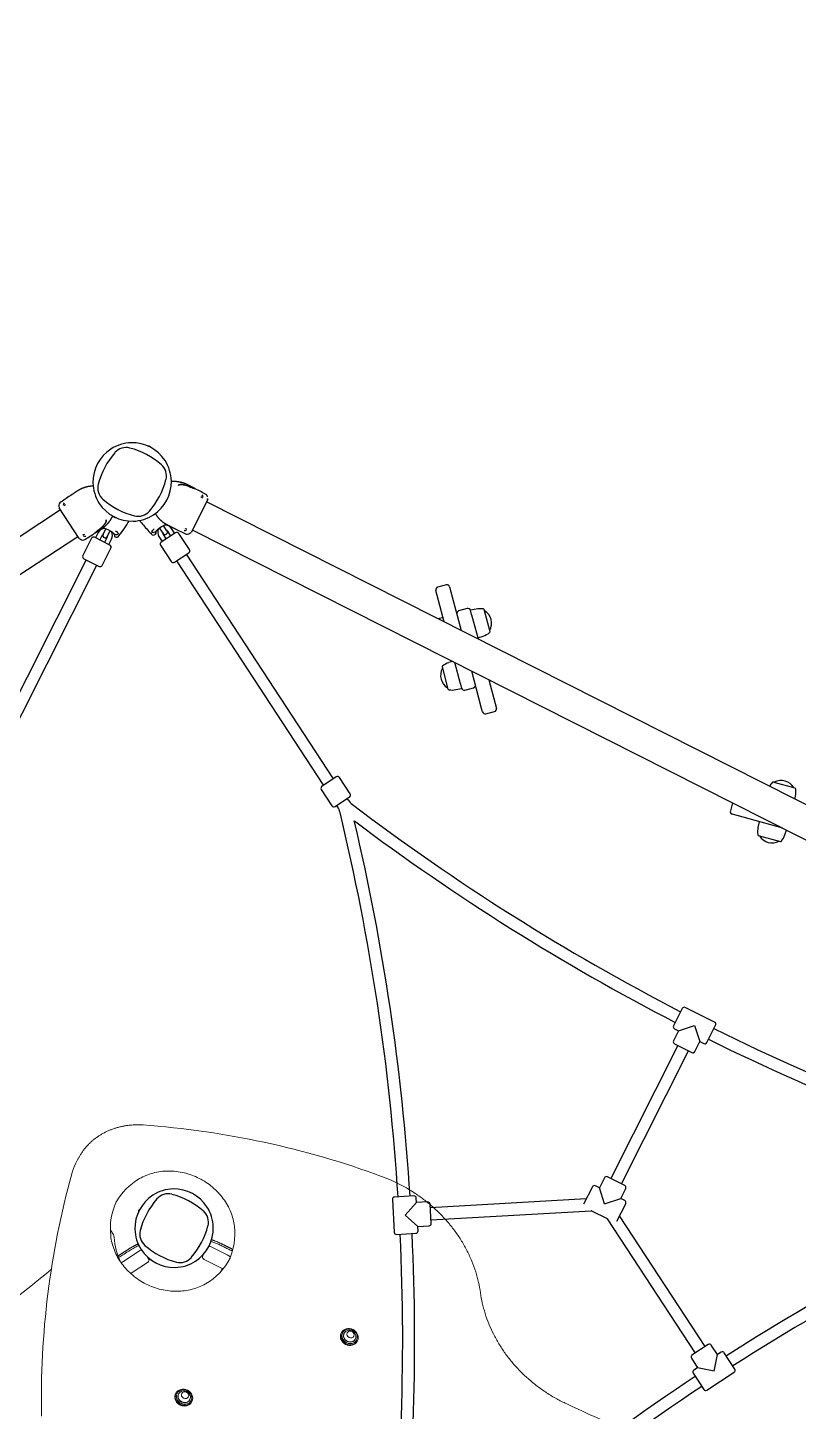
# Model space of a CAD drawing. Header units: millimetres. Extents: x 246416442 to 246896683, y 7418963194 to 7419503218.
# Drawn here: x 246846320 to 246847352, y 7419450444 to 7419452296 of the extents above; entities that cross this region are included whole.
import ezdxf
from ezdxf.lldxf.tags import DXFTag

# ---------------------------------------------------------------- set-up
doc = ezdxf.new("R2010")
doc.units = ezdxf.units.MM
for name, color, linetype in [('L-EDGE-CONCRETE', 1, 'CONCRETE_EDGE_SHORT'), ('L-Hatch Boundary', 1, 'Continuous'), ('L-X-E-PLAY', 9, 'Continuous')]:
    doc.layers.add(name, color=color, linetype=linetype)
doc.layers.add('L-SUB-SOIL DRAINAGE', color=170, linetype='SUBSOIL', lineweight=20)
doc.styles.get("Standard").update_dxf_attribs({"font": 'arial.ttf'})
doc.linetypes.add('CONCRETE_EDGE_SHORT', pattern='A,0.5,-0.2,["CE",Standard,S=0.1,R=0,X=-0.05,Y=-0.05],-0.2', length=0.9)
tags = doc.linetypes.add('SUBSOIL', pattern='A,12.7,-5.08,["SSD",Standard,S=2.54,R=0,X=-2.54,Y=-1.27],-6.35', length=24.13).pattern_tags.tags
tags[6] = DXFTag(74, 10)

# ---------------------------------------------------------------- blocks, each defined once
blk = doc.blocks.new('Artisan - Moduplay')
at = {"layer": 'L-X-E-PLAY', "lineweight": 25}
for p, q in [((-137201.3, -699063.9), (-138758.8, -698164.7)), ((-138779.9, -698201.2), (-137222.4, -699100.4)), ((-137224.2, -699103.6), (-137199.5, -699060.8)), ((-137245.4, -699124.6), (-137604.6, -699124.6)), ((-137245.4, -699121.1), (-137245.4, -699144.1)), ((-137216.4, -699118.1), (-137242.4, -699118.1)), ((-137213.4, -699144.1), (-137213.4, -699121.1)), ((-137205.4, -699122.6), (-137213.4, -699122.6)), ((-137208.4, -699118.7), (-137208.4, -699118.7)), ((-137207.1, -699119.1), (-137207, -699119.1)), ((-137200.1, -699122.3), (-137200.1, -699122.3)), ((-137194.9, -699124.4), (-137194.9, -699124.4)), ((-137185.9, -699124.4), (-137185.8, -699124.3)), ((-137185.8, -699124.3), (-137185.7, -699124.3)), ((-137604.6, -699140.6), (-137245.4, -699140.6)), ((-137242.4, -699147.1), (-137216.4, -699147.1)), ((-137213.4, -699129.1), (-137205.4, -699129.1)), ((-137205.4, -699136.1), (-137213.4, -699136.1)), ((-137213.4, -699142.6), (-137205.4, -699142.6)), ((-137197.3, -699129.4), (-137204.9, -699129.4)), ((-137204.9, -699135.7), (-137197.3, -699135.7)), ((-137200.4, -699144.6), (-137200.4, -699145.4)), ((-137196.5, -699129.4), (-137197.3, -699129.4)), ((-137197.3, -699135.7), (-137196.5, -699135.7)), ((-137173.7, -699197.6), (-137177.7, -699204.5)), ((-137173.6, -699191.8), (-137172.9, -699192.2)), ((-137172, -699207.7), (-137168, -699200.8)), ((-137163.7, -699194), (-137167.5, -699200.6)), ((-137163.3, -699193.3), (-137163.7, -699194)), ((-137162, -699203.7), (-137158.2, -699197.2)), ((-137158.2, -699197.2), (-137157.8, -699196.5)), ((-137101.2, -699189.7), (-137101.2, -699189.6)), ((-137101, -699189.7), (-137101.2, -699189.7)), ((-137096.5, -699197.6), (-137096.5, -699197.6)), ((-137183.1, -699204.8), (-137196.1, -699227.3)), ((-137159, -699215.2), (-137179, -699203.7)), ((-137170.9, -699241.8), (-137157.9, -699219.3)), ((-137162, -699204.3), (-137166, -699211.2)), ((-137160.3, -699214.5), (-137156.3, -699207.6)), ((-137095.7, -699203.1), (-137095.7, -699203.1)), ((-137095, -699210.7), (-137095, -699210.7)), ((-137094.7, -699212.1), (-137094.7, -699212.1)), ((-137191.9, -699233.2), (-137371.5, -699544.3)), ((-137195, -699231.4), (-137175, -699242.9)), ((-137099.9, -699233.4), (-137149.3, -699233.4)), ((-137145.7, -699233.4), (-137145.7, -701031.8)), ((-137103.5, -701031.8), (-137103.5, -699233.4)), ((-137357.7, -699552.3), (-137178.1, -699241.2)), ((-137377.8, -699544.1), (-137390.8, -699566.6)), ((-137353.8, -699554.5), (-137373.7, -699543)), ((-137389.7, -699570.7), (-137369.8, -699582.2)), ((-137387.5, -699572), (-137388.8, -699574.1)), ((-137365.7, -699581.1), (-137352.7, -699558.6)), ((-137103.5, -699589.8), (-137076.1, -699565.5)), ((-137076.1, -699565.5), (-137070.9, -699560.9)), ((-137058, -699570.2), (-137066, -699561.2)), ((-137374, -699582.6), (-137372.8, -699580.5)), ((-137063.5, -699579.7), (-137103.5, -699615.3)), ((-137099.1, -699585.9), (-137103.5, -699581.3)), ((-137058.3, -699575.1), (-137063.5, -699579.7)), ((-137073.7, -699609.6), (-137081.7, -699600.6)), ((-137158.6, -699614.6), (-137181.7, -699635.1)), ((-137167.7, -699646.8), (-137145.7, -699627.2)), ((-137145.7, -699624), (-137149.4, -699620.1)), ((-137078.5, -699618.5), (-137103.5, -699640.7)), ((-137078.5, -699618.5), (-137078.3, -699618.4)), ((-137078.3, -699618.4), (-137073.8, -699614.4)), ((-137068.9, -699620.4), (-137073.8, -699614.4)), ((-137177.3, -699644.9), (-137172.4, -699650.9)), ((-137167.9, -699647), (-137172.4, -699650.9)), ((-137167.7, -699646.8), (-137167.9, -699647)), ((-137102.2, -699639.6), (-137096.8, -699645.2)), ((-137087.7, -699650.7), (-137064.5, -699630.2)), ((-137182.8, -699685.6), (-137145.7, -699652.7)), ((-137172.5, -699655.7), (-137164.5, -699664.7)), ((-137145.7, -699678.2), (-137170.1, -699699.9)), ((-137147.1, -699679.4), (-137145.7, -699680.9)), ((-137188.2, -699695.2), (-137180.2, -699704.2)), ((-137187.9, -699690.2), (-137182.8, -699685.6)), ((-137170.1, -699699.9), (-137175.3, -699704.5)), ((-137824.6, -699876.2), (-137862.7, -699898.2)), ((-137807.5, -699899.8), (-137820.5, -699877.3)), ((-137863.8, -699902.3), (-137850.8, -699924.8)), ((-137835.6, -699901), (-137841.5, -699922.9)), ((-137835.6, -699901), (-137813.8, -699906.9)), ((-137813.8, -699906.9), (-137808.6, -699903.9)), ((-137846.7, -699925.9), (-137841.5, -699922.9)), ((-137841.5, -699922.9), (-137834, -699935.9)), ((-137829.9, -699937), (-137807.4, -699924)), ((-137806.3, -699919.9), (-137813.8, -699906.9)), ((-137825.5, -699934.5), (-137718.1, -700120.6)), ((-137707.1, -700107.6), (-137811.7, -699926.5)), ((-137158.1, -700056.9), (-137159.5, -700050.1)), ((-137145.7, -700043.8), (-137156.7, -700046)), ((-137145.7, -700119), (-137158.1, -700056.9)), ((-137152.1, -700087), (-137159.6, -700088.9)), ((-137090.3, -700109.8), (-137096.4, -700079.5)), ((-137688.9, -700107.6), (-137714.9, -700107.6)), ((-137421.6, -700107.6), (-137447.6, -700107.6)), ((-137169, -700094), (-137163, -700124.4)), ((-137717.9, -700120.9), (-137717.9, -700144.3)), ((-137701.9, -700132.6), (-137685.9, -700116.6)), ((-137685.9, -700116.6), (-137685.9, -700110.6)), ((-137670.9, -700116.6), (-137685.9, -700116.6)), ((-137667.9, -700145.6), (-137667.9, -700119.6)), ((-137468.6, -700124.6), (-137667.9, -700124.6)), ((-137468.6, -700119.6), (-137468.6, -700145.6)), ((-137450.6, -700116.6), (-137465.6, -700116.6)), ((-137450.6, -700110.6), (-137450.6, -700116.6)), ((-137450.6, -700116.6), (-137434.6, -700132.6)), ((-137418.6, -700154.6), (-137418.6, -700110.6)), ((-137152.3, -700125.5), (-137145.7, -700124.5)), ((-137103.5, -700115.9), (-137099.7, -700115)), ((-137718.1, -700144.6), (-137825.5, -700330.7)), ((-137701.9, -700132.6), (-137685.9, -700148.6)), ((-137667.9, -700140.6), (-137468.6, -700140.6)), ((-137434.6, -700132.6), (-137450.6, -700148.6)), ((-137811.7, -700338.7), (-137707.1, -700157.6)), ((-137714.9, -700157.6), (-137688.9, -700157.6)), ((-137685.9, -700154.6), (-137685.9, -700148.6)), ((-137685.9, -700148.6), (-137670.9, -700148.6)), ((-137465.6, -700148.6), (-137450.6, -700148.6)), ((-137450.6, -700148.6), (-137450.6, -700154.6)), ((-137447.6, -700157.6), (-137421.6, -700157.6)), ((-137834, -700329.3), (-137841.5, -700342.3)), ((-137807.4, -700341.2), (-137829.9, -700328.2)), ((-137850.8, -700340.4), (-137863.8, -700362.9)), ((-137841.5, -700342.3), (-137846.7, -700339.3)), ((-137835.6, -700364.1), (-137841.5, -700342.3)), ((-137813.8, -700358.3), (-137806.3, -700345.3)), ((-137862.7, -700367), (-137824.6, -700389)), ((-137835.6, -700364.1), (-137813.8, -700358.3)), ((-137820.5, -700387.9), (-137807.5, -700365.4)), ((-137808.6, -700361.3), (-137813.8, -700358.3))]:
    blk.add_line(p, q, dxfattribs=at)
at = {"layer": 'L-X-E-PLAY', "lineweight": 13}
for p, q in [((-137966.3, -699476), (-137972, -699476)), ((-138034.4, -699563.1), (-138031.6, -699558.2)), ((-138063.9, -699590.3), (-138059.4, -699592.9)), ((-138068.9, -699609.4), (-138070.9, -699608.2)), ((-138047.7, -699621.6), (-138068.9, -699609.4)), ((-138059.4, -699592.9), (-138038.1, -699605.1)), ((-138038.1, -699605.1), (-138037.7, -699605.4)), ((-138047.3, -699621.9), (-138047.7, -699621.6)), ((-138041.1, -699618.3), (-138042.5, -699620.6)), ((-138006.2, -699683.5), (-138003.5, -699683.5)), ((-138009.7, -699687.4), (-138009.7, -699687)), ((-138009.7, -699712.1), (-138009.7, -699687.4)), ((-137990.6, -699687), (-137990.6, -699687.4)), ((-137990.6, -699687.4), (-137990.6, -699712.1)), ((-138009.7, -699714.4), (-138014.1, -699714.6)), ((-138009.7, -699715.7), (-138009.7, -699712.1)), ((-137990.6, -699712.1), (-137990.6, -699717.2)), ((-138186.7, -699734.3), (-138187.6, -699734.3)), ((-138186.2, -699735.8), (-138186.7, -699735.8)), ((-138185.8, -699737.8), (-138186.2, -699737.8)), ((-138186.7, -699756.8), (-138186.2, -699756.8)), ((-138186.2, -699754.8), (-138185.8, -699754.8)), ((-138187.6, -699758.3), (-138186.7, -699758.3)), ((-138014.4, -699895.6), (-138015.3, -699895.6)), ((-138013.9, -699897.1), (-138014.4, -699897.1)), ((-138013.5, -699899.1), (-138013.9, -699899.1)), ((-138015.3, -699919.6), (-138014.4, -699919.6)), ((-138014.4, -699918.1), (-138013.9, -699918.1)), ((-138013.9, -699916.1), (-138013.5, -699916.1))]:
    blk.add_line(p, q, dxfattribs=at)
at = {"layer": 'L-X-E-PLAY', "lineweight": 25}
for centre, radius, start, end in [((-137168.3, -699107.3), 56.1, 120.316, 123.887), ((-137194.8, -699062), 3.58, 61.7317, 120.3269), ((-137195.3, -699072.7), 7.19, 58.901, 82.5919), ((-137191.5, -699068), 4.43, 77.1971, 122.4463), ((-137634.6, -699880.2), 932.5, 60.7183, 61.7365), ((-137124.6, -699132.6), 52.5, 118.1256, 149.8263), ((-137124.6, -699132.6), 52.5, 59.8263, 118.1256), ((-137125.7, -699194.2), 103.1, 75.5952, 102.3568), ((-137124.6, -699132.6), 52.5, 28.1256, 59.8263), ((-137168.3, -699107.3), 56.1, 176.1129, 179.684), ((-137220.8, -699107.1), 3.58, 179.673, 238.2683), ((-136732.4, -698317.4), 932.1, 238.2635, 239.2821), ((-137214, -699106.9), 4.42, 177.5189, 222.8554), ((-137211.8, -699101.3), 7.2, 217.4328, 241.1044), ((-137124.6, -699132.6), 52.5, 149.8263, 208.1256), ((-137063, -699133.7), 103.1, 165.5951, 192.3568), ((-137143.5, -699113), 20, 102.3568, 165.5951), ((-137105, -699113.7), 20, 12.3568, 75.5952), ((-137186.2, -699131.5), 103.1, 345.5951, 12.3568), ((-137124.6, -699132.6), 52.5, 329.8263, 28.1256), ((-137242.4, -699121.1), 3, 90, 180), ((-137216.4, -699121.1), 3, 0, 90), ((-137218.8, -699155.9), 38.6, 72.4475, 74.5347), ((-137218.9, -699156.5), 39.2, 72.5408, 74.4383), ((-137230.9, -699180.3), 65.6, 62.0858, 68.8071), ((-137230.9, -699180.6), 65.9, 62.127, 68.758), ((-137205.4, -699132.6), 10, 28.8543, 90), ((-137179.7, -699078.7), 48.1, 244.8847, 251.563), ((-137179.7, -699078.8), 48.1, 244.8598, 251.5379), ((-137261.7, -699132.6), 65.3, 353.6798, 6.2643), ((-137242.4, -699144.1), 3, 180, 270), ((-137216.4, -699144.1), 3, 270, 0), ((-137204.9, -699132.6), 3.15, 90, 270), ((-137205.4, -699132.6), 3.5, 64.158, 90), ((-137205.4, -699132.6), 3.5, 270, 295.842), ((-137205.4, -699132.6), 10, 270, 331.1866), ((-137196.4, -699145.4), 3.95, 180, 258.4571), ((-137203.1, -699137.4), 7.33, 309.1963, 313.933), ((-137261.7, -699132.6), 65.3, 353.6802, 355.2892), ((-137206.7, -699141.4), 13.6, 334.5279, 357.5374), ((-137174.2, -699132.6), 3.43, 147.6732, 212.2949), ((-137075, -699132.6), 3.43, 327.6732, 32.2949), ((-137162, -698977), 175.8, 258.4554, 266.3683), ((-137124.6, -699132.6), 52.5, 208.1256, 239.8263), ((-137144.2, -699151.5), 20, 192.3568, 255.5952), ((-137105.7, -699152.2), 20, 282.3568, 345.5951), ((-137124.6, -699132.6), 52.5, 298.1256, 329.8263), ((-136010.8, -699650.5), 1253.5, 157.3828, 158.1671), ((-137167.4, -699168.6), 0.5, 155.2883, 157.421), ((-137124.6, -699132.6), 52.5, 239.8263, 298.1256), ((-137123.5, -699070.9), 103.1, 255.5952, 282.3568), ((-137171.6, -699188.4), 3.95, 161.5429, 240), ((-137042.5, -699231.2), 139.9, 160.4214, 161.6304), ((-137173.9, -699184.5), 0.5, 157.5544, 160.3318), ((-137165, -699202.6), 10, 88.865, 150), ((-137173.4, -699199.3), 13.6, 62.4609, 85.4677), ((-137165, -699202.6), 3.5, 124.1581, 150), ((-137164.8, -699202.2), 3.15, 150, 330), ((-137193.2, -699251.3), 65.3, 66.3123, 66.3198), ((-137193.2, -699251.3), 65.3, 53.7353, 66.3203), ((-137165, -699202.6), 10, 330, 31.1867), ((-137193.2, -699251.3), 65.3, 53.7356, 55.2892), ((-137143.7, -699207.2), 48.1, 4.8847, 11.5629), ((-137143.6, -699207.2), 48.1, 4.8597, 11.5379), ((-137180.5, -699206.3), 3, 60, 150), ((-137165, -699202.6), 3.5, 330, 355.842), ((-137160.5, -699217.8), 3, 330, 60), ((-136222.1, -699200.5), 932.5, 180.7183, 181.7365), ((-137029.9, -699200.7), 65.9, 182.127, 188.758), ((-137030.2, -699200.8), 65.6, 182.0858, 188.8071), ((-137057.3, -699202.5), 38.6, 192.4475, 194.5347), ((-138026.7, -699200.5), 932.1, 358.2636, 359.2821), ((-137193.5, -699228.8), 3, 150, 240), ((-137150.6, -699228.6), 3.58, 181.7317, 240.3269), ((-137124.6, -699183), 56.1, 240.316, 243.887), ((-137147.1, -699222.8), 4.43, 197.197, 242.4463), ((-137141.1, -699223.7), 7.19, 178.901, 202.5919), ((-137108.1, -699223.7), 7.2, 337.4328, 1.1044), ((-137102.1, -699222.8), 4.42, 297.5189, 342.8554), ((-137124.6, -699183), 56.1, 296.1129, 299.6841), ((-137098.6, -699228.6), 3.58, 299.6731, 358.2683), ((-137173.5, -699240.3), 3, 240, 330), ((-137375.2, -699545.6), 3, 60, 150), ((-137388.2, -699568.1), 3, 150, 240), ((-137355.3, -699557.1), 3, 330, 60), ((-137068.6, -699563.5), 3.5, 41.5987, 131.5987), ((-137060.6, -699572.5), 3.5, 311.5987, 41.5987), ((-137990.6, -699632.6), 52.5, 118.1256, 149.8263), ((-137990.6, -699632.6), 52.5, 59.8263, 118.1256), ((-137991.7, -699694.2), 103.1, 75.5952, 102.3568), ((-137990.6, -699583), 3.43, 57.6732, 122.2949), ((-137990.6, -699632.6), 52.5, 28.1256, 59.8263), ((-139342.3, -697286.1), 3009.9, 300.4266, 310.3385), ((-134416.7, -700135.2), 3009.9, 169.5707, 179.4748), ((-137409.5, -699562.1), 24, 310.3385, 330), ((-137353.3, -699594.6), 24, 150, 169.5707), ((-137368.3, -699579.6), 3, 240, 330), ((-137990.6, -699632.6), 52.5, 149.8263, 208.1256), ((-137929, -699633.7), 103.1, 165.5951, 192.3568), ((-138009.5, -699613), 20, 102.3568, 165.5951), ((-137971, -699613.7), 20, 12.3568, 75.5952), ((-138052.3, -699631.5), 103.1, 345.5951, 12.3568), ((-137990.6, -699632.6), 52.5, 329.8263, 28.1256), ((-139342.3, -697286.1), 3025.9, 300.4244, 310.0487), ((-134416.7, -700135.2), 3025.9, 169.8609, 179.4776), ((-137084.3, -699602.9), 3.5, 41.5987, 131.5987), ((-137076.3, -699611.9), 3.5, 311.5987, 41.5987), ((-137160.8, -699635.4), 19.6, 87.5691, 175.6283), ((-137158, -699616.6), 2.1, 66.1745, 104.657), ((-137167.2, -699637.4), 24.8, 44.0987, 66.1745), ((-137088.2, -699636.1), 24.8, 17.0229, 39.0987), ((-137179.8, -699635.9), 2.1, 158.5403, 197.0229), ((-137158, -699629.3), 24.8, 197.0229, 219.0987), ((-137079, -699627.9), 24.8, 224.0987, 246.1745), ((-137085.4, -699629.9), 19.6, 267.5691, 355.6283), ((-137066.5, -699629.4), 2.1, 338.5403, 17.0229), ((-137990.6, -699632.6), 52.5, 208.1256, 239.8263), ((-138010.2, -699651.5), 20, 192.3568, 255.5952), ((-137971.7, -699652.2), 20, 282.3568, 345.5951), ((-137990.6, -699632.6), 52.5, 298.1256, 329.8263), ((-137169.9, -699653.4), 3.5, 131.5987, 221.5987), ((-137161.9, -699662.4), 3.5, 221.5987, 311.5987), ((-137088.2, -699648.7), 2.1, 246.1745, 284.657), ((-137990.6, -699632.6), 52.5, 239.8263, 298.1256), ((-137989.5, -699570.9), 103.1, 255.5952, 282.3568), ((-137990.6, -699682.1), 3.43, 237.6732, 302.2949), ((-137185.6, -699692.8), 3.5, 131.5987, 221.5987), ((-137177.6, -699701.8), 3.5, 221.5987, 311.5987), ((-137823.1, -699878.8), 3, 30, 120), ((-137861.2, -699900.8), 3, 120, 210), ((-137810.1, -699901.3), 3, 300, 30), ((-139342.3, -697286.1), 3009.9, 289.5707, 299.4748), ((-139342.3, -697286.1), 3025.9, 289.861, 299.4776), ((-137808.9, -699921.4), 3, 300, 30), ((-137848.2, -699923.3), 3, 210, 300), ((-137831.4, -699934.4), 3, 210, 300), ((-137156, -700049.4), 3.5, 101.3225, 191.3225), ((-137153.7, -700113), 24.8, 103.8225, 125.8984), ((-137103.2, -700102.9), 24.8, 76.7467, 90.6431), ((-137098, -700080.8), 2.1, 38.2641, 76.7467), ((-137107.1, -700097.4), 19.6, 327.293, 55.3521), ((-137688.9, -700110.6), 3, 0, 90), ((-137447.6, -700110.6), 3, 90, 180), ((-137421.6, -700110.6), 3, 0, 90), ((-137152.2, -700106.4), 19.6, 147.293, 235.3521), ((-137167, -700094.6), 2.1, 125.8984, 164.3809), ((-137738.9, -700132.6), 24, 29.1986, 30), ((-137670.9, -700119.6), 3, 0, 90), ((-137465.6, -700119.6), 3, 90, 180), ((-137161.3, -700123.1), 2.1, 218.2641, 256.7467), ((-137156.1, -700100.9), 24.8, 256.7467, 278.8225), ((-137105.7, -700090.8), 24.8, 283.8225, 305.8984), ((-137092.3, -700109.3), 2.1, 305.8984, 344.3809), ((-139346.8, -702976.4), 3009.9, 60.4266, 70.3385), ((-139346.8, -702976.4), 3025.9, 60.4244, 70.0487), ((-137738.9, -700132.6), 24, 330, 330.8014), ((-137670.9, -700145.6), 3, 270, 0), ((-137465.6, -700145.6), 3, 180, 270), ((-137688.9, -700154.6), 3, 270, 0), ((-137447.6, -700154.6), 3, 180, 270), ((-134416.7, -700135.2), 3025.9, 180.4243, 190.0488), ((-134416.7, -700135.2), 3009.9, 180.4266, 190.3385), ((-137421.6, -700154.6), 3, 270, 0), ((-137831.4, -700330.8), 3, 60, 150), ((-137848.2, -700341.9), 3, 60, 150), ((-137808.9, -700343.8), 3, 330, 60), ((-137861.2, -700364.4), 3, 150, 240), ((-137810.1, -700363.9), 3, 330, 60), ((-139346.8, -702976.4), 3009.9, 49.5707, 59.4749), ((-139346.8, -702976.4), 3025.9, 49.861, 59.4776), ((-137823.1, -700386.4), 3, 240, 330)]:
    blk.add_arc(centre, radius, start, end, dxfattribs=at)
at = {"layer": 'L-X-E-PLAY', "lineweight": 13}
for centre, radius, start, end in [((-136606.2, -696164), 3670.8, 241.7252, 245.7442), ((-137762.5, -700592.1), 1137.1, 101.416, 117.9186), ((-137972, -699555), 79, 90.3253, 101.3527), ((-138963.8, -699983.5), 1168, 6.5933, 22.6778), ((-137991.9, -699631), 83.4, 90.581, 123.541), ((-137998.3, -699631), 83.4, 56.458, 87.8098), ((-137996.2, -699638.1), 82.9, 119.9362, 144.1949), ((-138041.9, -699558.7), 8.69, 300.0482, 329.9274), ((-138040.3, -699553.7), 9.75, 332.7181, 337.4137), ((-138039.5, -699608.4), 3.5, 26.968, 60), ((-138045.5, -699618.8), 3.5, 240, 330), ((-138019.7, -699547.5), 78.1, 252.0753, 253.3162), ((-138006.2, -699687), 3.5, 90, 180), ((-137931.5, -699700.3), 78.1, 166.6824, 167.9248), ((-137994.1, -699687), 3.5, 0, 23.81), ((-137991.9, -699634.2), 83.4, 236.4572, 269.4575), ((-137998.3, -699634.2), 83.4, 272.1759, 303.5416), ((-138187.1, -699746.3), 8.95, 316.2675, 43.7217), ((-138014.8, -699907.6), 8.95, 316.2675, 43.7217), ((-134294.5, -700097.3), 3670.8, 181.7252, 185.7442)]:
    blk.add_arc(centre, radius, start, end, dxfattribs=at)
at = {"layer": 'L-X-E-PLAY', "lineweight": 25}
for centre, major_axis, start_param, end_param in [((-137193.5, -699143.4), (2.29, -3.45), 4.139868, 5.437098), ((-137168.4, -699186.8), (-1.84, 3.71), 0.846088, 2.143317)]:
    blk.add_ellipse(centre, major_axis=major_axis, ratio=0.969086, start_param=start_param, end_param=end_param, dxfattribs=at)
at = {"layer": 'L-X-E-PLAY', "lineweight": 13}
for centre, major_axis, start_param, end_param in [((-137972, -699576), (0, -100), 3.141593, 3.146572), ((-137966.3, -699576), (0, -100), 3.136213, 3.14652), ((-137992.3, -699652), (0, -104.4), 3.136776, 3.146974), ((-137992.3, -699613.2), (0, 104.4), 3.136776, 3.146974), ((-138187.6, -699746.3), (0, -12), 3.141593, 6.283188), ((-138186.7, -699746.3), (0, 10.5), 0.000002, 3.141593), ((-138186.2, -699746.3), (0, 8.5), 6.283181, 9.424778), ((-138185.8, -699746.3), (0, -8.5), 2.386247, 6.283185), ((-138185.8, -699746.3), (0, -8.5), 0, 0.755194), ((-138015.3, -699907.6), (0, -12), 3.141593, 6.283182), ((-138014.4, -699907.6), (0, 10.5), 0.000002, 3.141595), ((-138013.5, -699907.6), (0, -8.5), 2.386247, 6.283185), ((-138013.9, -699907.6), (0, 8.5), 0, 3.141593), ((-138013.5, -699907.6), (0, -8.5), 0, 0.755194)]:
    blk.add_ellipse(centre, major_axis=major_axis, ratio=0.883148, start_param=start_param, end_param=end_param, dxfattribs=at)
for centre, major_axis in [((-138186.7, -699746.3), (0, -12)), ((-138186.2, -699746.3), (0, 10.5)), ((-138183.4, -699746.3), (0, -5)), ((-138014.4, -699907.6), (0, -12)), ((-138013.9, -699907.6), (0, 10.5)), ((-138011.1, -699907.6), (0, -5))]:
    blk.add_ellipse(centre, major_axis=major_axis, ratio=0.883148, dxfattribs=at)
at = {"layer": 'L-X-E-PLAY', "lineweight": 25}
for points, knots in [([(-137153.1, -699088.5), (-137153.1, -699088.4), (-137153.4, -699087.9), (-137153.8, -699087.2), (-137154.4, -699086.2), (-137155, -699085.3), (-137155.6, -699084.4), (-137156.2, -699083.5), (-137156.8, -699082.7), (-137157.5, -699081.9), (-137158.1, -699081.2), (-137158.8, -699080.4), (-137159.4, -699079.7), (-137160.1, -699079), (-137160.7, -699078.4), (-137161.4, -699077.8), (-137162, -699077.2), (-137162.7, -699076.7), (-137163.3, -699076.2), (-137163.9, -699075.7), (-137164.5, -699075.2), (-137165, -699074.8), (-137165.6, -699074.4), (-137166.1, -699074.1), (-137166.6, -699073.7), (-137167.1, -699073.4), (-137167.6, -699073.1), (-137168, -699072.9), (-137168.5, -699072.6), (-137168.9, -699072.4), (-137169.2, -699072.2), (-137169.6, -699071.9), (-137170, -699071.7), (-137170.3, -699071.6), (-137170.6, -699071.4), (-137170.9, -699071.2), (-137171.2, -699071), (-137171.5, -699070.9), (-137171.7, -699070.7), (-137171.9, -699070.6), (-137172.2, -699070.5), (-137172.5, -699070.3), (-137172.8, -699070.1), (-137173.3, -699069.8), (-137173.8, -699069.5), (-137174.3, -699069.3), (-137174.8, -699069), (-137175.3, -699068.7), (-137175.8, -699068.4), (-137176.4, -699068.1), (-137176.9, -699067.8), (-137177.5, -699067.5), (-137178.1, -699067.1), (-137178.4, -699067), (-137178.6, -699066.9)], [0, 0, 0, 0, 0.011717, 0.044615, 0.077155, 0.109436, 0.140798, 0.171743, 0.202201, 0.232109, 0.262002, 0.291211, 0.31969, 0.3474, 0.374307, 0.400382, 0.425605, 0.449906, 0.473329, 0.495865, 0.517508, 0.538256, 0.557767, 0.576425, 0.594238, 0.611216, 0.627693, 0.643327, 0.658134, 0.672034, 0.685025, 0.697177, 0.70855, 0.720406, 0.731423, 0.741658, 0.751158, 0.759964, 0.767969, 0.7757, 0.783617, 0.791725, 0.8067, 0.822358, 0.83877, 0.856036, 0.872278, 0.889347, 0.906997, 0.925292, 0.94435, 0.964285, 0.984901, 1, 1, 1, 1]), ([(-137208.4, -699118.7), (-137208.3, -699118.8), (-137208.1, -699118.9), (-137207.8, -699119.1), (-137207.4, -699119.3), (-137207, -699119.6), (-137206.7, -699119.8), (-137206.4, -699119.9), (-137206, -699120.2), (-137205.7, -699120.4), (-137205.3, -699120.6), (-137204.9, -699120.8), (-137204.4, -699121.1), (-137203.8, -699121.5), (-137203.1, -699121.9), (-137202.4, -699122.3), (-137201.7, -699122.7), (-137201.2, -699123), (-137200.6, -699123.3), (-137200.1, -699123.6), (-137199.6, -699123.9), (-137199, -699124.3), (-137198.3, -699124.6), (-137197.7, -699125), (-137196.9, -699125.4), (-137196.1, -699125.8), (-137195.3, -699126.2), (-137194.4, -699126.6), (-137193.5, -699127), (-137192.6, -699127.4), (-137191.7, -699127.7), (-137190.9, -699127.9), (-137190.3, -699128.1), (-137189.8, -699128.3), (-137189.3, -699128.4), (-137188.8, -699128.6), (-137188.3, -699128.7), (-137187.8, -699128.8), (-137187.3, -699129), (-137186.7, -699129.1), (-137186.1, -699129.2), (-137185.5, -699129.3), (-137184.8, -699129.4), (-137184.2, -699129.5), (-137183.5, -699129.6), (-137182.7, -699129.7), (-137182, -699129.8), (-137181.2, -699129.9), (-137180.3, -699129.9), (-137179.3, -699130), (-137178.3, -699130), (-137177.5, -699130), (-137177.1, -699130), (-137177, -699130)], [0, 0, 0, 0, 0.0083917, 0.0220622, 0.0349633, 0.0471763, 0.0588018, 0.0698853, 0.0804661, 0.0942602, 0.1076291, 0.1209173, 0.1341649, 0.1578567, 0.181816, 0.206111, 0.2309523, 0.247972, 0.2654695, 0.283541, 0.3022843, 0.3217986, 0.3421842, 0.3671503, 0.3925231, 0.417988, 0.4434611, 0.4728447, 0.5020319, 0.530923, 0.5594274, 0.5874651, 0.6029698, 0.6182942, 0.633428, 0.6483619, 0.6631896, 0.6786908, 0.6950259, 0.7121528, 0.7300997, 0.7488575, 0.7684141, 0.788754, 0.8094746, 0.8309093, 0.8530321, 0.8758124, 0.903739, 0.9324753, 0.9619393, 0.9922927, 1, 1, 1, 1]), ([(-137185.8, -699124.3), (-137185.9, -699124.6), (-137186.2, -699124.9), (-137187.2, -699125.3), (-137187.9, -699125.4), (-137189.5, -699125.4), (-137190.5, -699125.4), (-137192.1, -699125.1), (-137192.7, -699125), (-137193.8, -699124.7), (-137194.4, -699124.6), (-137194.9, -699124.4)], [0, 0, 0, 0, 0.25, 0.25, 0.5, 0.5, 0.75, 0.75, 0.875, 0.875, 1, 1, 1, 1]), ([(-137194.9, -699124.4), (-137194.3, -699124.6), (-137193.8, -699124.8), (-137192.6, -699125), (-137192.1, -699125.1), (-137190.5, -699125.4), (-137189.5, -699125.5), (-137187.8, -699125.4), (-137187.1, -699125.3), (-137186.4, -699125), (-137186.2, -699124.9), (-137185.9, -699124.6), (-137185.8, -699124.5), (-137185.7, -699124.3)], [0, 0, 0, 0, 0.125013, 0.125013, 0.250025, 0.250025, 0.500051, 0.500051, 0.750076, 0.750076, 0.875089, 0.875089, 1, 1, 1, 1]), ([(-137197.7, -699142.5), (-137197.7, -699142.6), (-137197.9, -699142.7), (-137198.1, -699142.8), (-137198.4, -699143.1), (-137199.1, -699143.6), (-137200, -699144.3), (-137200.4, -699144.6), (-137200.4, -699144.6), (-137200.4, -699144.6)], [0, 0, 0, 0, 0.035593, 0.062807, 0.125421, 0.250089, 0.500136, 0.999999, 1, 1, 1, 1]), ([(-137197.4, -699142.2), (-137197.4, -699142.2), (-137197.5, -699142.2), (-137197.5, -699142.3), (-137197.5, -699142.3), (-137197.6, -699142.3), (-137197.6, -699142.3), (-137197.6, -699142.3), (-137197.6, -699142.4), (-137197.6, -699142.4), (-137197.7, -699142.5), (-137197.8, -699142.5), (-137197.8, -699142.6), (-137197.9, -699142.6), (-137197.9, -699142.7), (-137198, -699142.7), (-137198, -699142.7), (-137198, -699142.8), (-137198, -699142.8), (-137198.1, -699142.8), (-137198.1, -699142.8), (-137198.1, -699142.9), (-137198.2, -699142.9), (-137198.2, -699142.9), (-137198.3, -699143), (-137198.3, -699143), (-137198.4, -699143.1), (-137198.4, -699143.1), (-137198.5, -699143.1), (-137198.5, -699143.1)], [0, 0, 0, 0, 0.022007, 0.056758, 0.100947, 0.154622, 0.214358, 0.272292, 0.32373, 0.368702, 0.40942, 0.443105, 0.46548, 0.476458, 0.484516, 0.486926, 0.488257, 0.490514, 0.501729, 0.522557, 0.553446, 0.594025, 0.637033, 0.705481, 0.79282, 0.866308, 0.930296, 0.985642, 1, 1, 1, 1]), ([(-137198.4, -699143.1), (-137198.5, -699143.1), (-137198.5, -699143.2), (-137198.5, -699143.2), (-137198.5, -699143.2)], [0, 0, 0, 0, 0.442603, 1, 1, 1, 1]), ([(-137198.2, -699142.9), (-137198.2, -699143), (-137198.3, -699143), (-137198.3, -699143), (-137198.4, -699143), (-137198.4, -699143.1)], [0, 0, 0, 0, 0.193792, 0.523489, 1, 1, 1, 1]), ([(-137196.9, -699139.8), (-137196.9, -699139.9), (-137196.9, -699140.1), (-137197, -699140.5), (-137197, -699140.8), (-137197.1, -699141.2), (-137197.2, -699141.7), (-137197.4, -699142.1), (-137197.5, -699142.4), (-137197.6, -699142.5), (-137197.7, -699142.5)], [0, 0, 0, 0, 0.083351, 0.166211, 0.249133, 0.374042, 0.49934, 0.665457, 0.830937, 1, 1, 1, 1]), ([(-137197.6, -699142.5), (-137197.6, -699142.4), (-137197.5, -699142.4), (-137197.5, -699142.4), (-137197.5, -699142.4)], [0, 0, 0, 0, 0.96731, 1, 1, 1, 1]), ([(-137197.5, -699142.3), (-137197.5, -699142.3), (-137197.5, -699142.3), (-137197.5, -699142.4), (-137197.5, -699142.4), (-137197.5, -699142.4)], [0, 0, 0, 0, 0.278706, 0.882749, 1, 1, 1, 1]), ([(-137197.4, -699142.2), (-137197.4, -699142.1), (-137197.3, -699142), (-137197.3, -699141.8), (-137197.2, -699141.7)], [0, 0, 0, 0, 0.341616, 1, 1, 1, 1]), ([(-137166.1, -699164.7), (-137166.1, -699164.8), (-137166.5, -699165.4), (-137167.1, -699166.7), (-137167.6, -699167.8), (-137167.9, -699168.4)], [0, 0, 0, 0, 0.028472, 0.568342, 1, 1, 1, 1]), ([(-137148.5, -699179.3), (-137148.6, -699179.4), (-137148.9, -699179.9), (-137149.3, -699180.6), (-137149.8, -699181.6), (-137150.3, -699182.5), (-137150.8, -699183.5), (-137151.2, -699184.5), (-137151.7, -699185.4), (-137152, -699186.4), (-137152.4, -699187.3), (-137152.7, -699188.3), (-137153, -699189.2), (-137153.2, -699190.1), (-137153.5, -699191), (-137153.7, -699191.8), (-137153.8, -699192.7), (-137154, -699193.5), (-137154.1, -699194.3), (-137154.2, -699195), (-137154.3, -699195.8), (-137154.4, -699196.5), (-137154.5, -699197.1), (-137154.5, -699197.8), (-137154.5, -699198.4), (-137154.6, -699198.9), (-137154.6, -699199.5), (-137154.6, -699200), (-137154.6, -699200.5), (-137154.6, -699201), (-137154.6, -699201.5), (-137154.6, -699201.9), (-137154.6, -699202.3), (-137154.6, -699202.7), (-137154.6, -699203), (-137154.6, -699203.4), (-137154.6, -699203.7), (-137154.6, -699204), (-137154.6, -699204.3), (-137154.6, -699204.5), (-137154.6, -699204.8), (-137154.6, -699205.2), (-137154.6, -699205.6), (-137154.6, -699206.1), (-137154.6, -699206.7), (-137154.6, -699207.3), (-137154.6, -699207.8), (-137154.6, -699208.4), (-137154.6, -699209), (-137154.5, -699209.6), (-137154.5, -699210.3), (-137154.5, -699211), (-137154.5, -699211.6), (-137154.5, -699212), (-137154.5, -699212.2)], [0, 0, 0, 0, 0.011735, 0.044633, 0.077172, 0.109452, 0.140814, 0.171758, 0.202215, 0.232123, 0.262015, 0.291224, 0.319703, 0.347412, 0.374318, 0.400393, 0.425615, 0.449916, 0.473339, 0.495874, 0.517516, 0.538264, 0.557775, 0.576432, 0.594245, 0.611223, 0.627699, 0.643334, 0.658141, 0.67204, 0.685031, 0.697182, 0.708555, 0.720411, 0.731428, 0.741663, 0.751163, 0.759968, 0.767973, 0.775704, 0.783621, 0.791729, 0.806704, 0.822361, 0.838773, 0.856038, 0.87228, 0.889349, 0.906999, 0.925293, 0.944351, 0.964286, 0.984902, 1, 1, 1, 1]), ([(-137094.7, -699212.1), (-137094.7, -699212), (-137094.7, -699211.7), (-137094.7, -699211.3), (-137094.7, -699210.9), (-137094.6, -699210.5), (-137094.6, -699210.1), (-137094.6, -699209.7), (-137094.6, -699209.3), (-137094.6, -699208.9), (-137094.6, -699208.4), (-137094.6, -699208), (-137094.6, -699207.4), (-137094.6, -699206.7), (-137094.6, -699205.9), (-137094.6, -699205.1), (-137094.6, -699204.3), (-137094.6, -699203.7), (-137094.6, -699203.1), (-137094.6, -699202.5), (-137094.6, -699201.8), (-137094.6, -699201.2), (-137094.6, -699200.4), (-137094.6, -699199.6), (-137094.6, -699198.8), (-137094.7, -699197.9), (-137094.7, -699197), (-137094.8, -699196.1), (-137095, -699195.1), (-137095.1, -699194.1), (-137095.3, -699193.2), (-137095.4, -699192.4), (-137095.6, -699191.7), (-137095.7, -699191.2), (-137095.8, -699190.7), (-137095.9, -699190.2), (-137096.1, -699189.7), (-137096.2, -699189.2), (-137096.4, -699188.7), (-137096.6, -699188.1), (-137096.7, -699187.5), (-137097, -699186.9), (-137097.2, -699186.3), (-137097.4, -699185.7), (-137097.7, -699185), (-137098, -699184.4), (-137098.3, -699183.7), (-137098.6, -699182.9), (-137099, -699182.1), (-137099.5, -699181.3), (-137100, -699180.4), (-137100.4, -699179.7), (-137100.6, -699179.4), (-137100.6, -699179.3)], [0, 0, 0, 0, 0.0083918, 0.0220624, 0.0349635, 0.0471765, 0.0588021, 0.0698857, 0.0804666, 0.0942607, 0.1076297, 0.120918, 0.1341657, 0.1578576, 0.181817, 0.2061122, 0.2309537, 0.2479735, 0.265471, 0.2835426, 0.3022861, 0.3218005, 0.3421862, 0.3671524, 0.3925253, 0.4179904, 0.4434636, 0.4728474, 0.5020348, 0.5309261, 0.5594306, 0.5874685, 0.6029732, 0.6182977, 0.6334317, 0.6483656, 0.6631934, 0.6786947, 0.6950299, 0.7121569, 0.7301038, 0.7488618, 0.7684185, 0.7887586, 0.8094793, 0.8309141, 0.853037, 0.8758175, 0.9037442, 0.9324806, 0.9619448, 0.9922984, 1, 1, 1, 1]), ([(-137172.9, -699192.2), (-137172.9, -699192.2), (-137172.5, -699192.1), (-137171.4, -699191.6), (-137170.6, -699191.3), (-137170.2, -699191.1), (-137170, -699191), (-137169.8, -699190.9), (-137169.8, -699190.9)], [0, 0, 0, 0, 0.499848, 0.749907, 0.874579, 0.937194, 0.962792, 1, 1, 1, 1]), ([(-137170.8, -699191.3), (-137170.8, -699191.3), (-137170.8, -699191.3), (-137170.7, -699191.3), (-137170.7, -699191.3)], [0, 0, 0, 0, 0.7001, 1, 1, 1, 1]), ([(-137170.7, -699191.3), (-137170.7, -699191.3), (-137170.7, -699191.3), (-137170.6, -699191.3), (-137170.6, -699191.2), (-137170.5, -699191.2), (-137170.4, -699191.2), (-137170.4, -699191.2), (-137170.3, -699191.1), (-137170.2, -699191.1), (-137170.1, -699191.1), (-137170, -699191), (-137169.9, -699191), (-137169.8, -699191), (-137169.8, -699191), (-137169.7, -699190.9), (-137169.6, -699190.9), (-137169.5, -699190.9), (-137169.5, -699190.9), (-137169.4, -699190.9), (-137169.4, -699190.8), (-137169.3, -699190.8)], [0, 0, 0, 0, 0.0324843, 0.0895419, 0.1435539, 0.1951923, 0.245217, 0.2944544, 0.3437616, 0.3939833, 0.4459112, 0.4996837, 0.5517168, 0.6017546, 0.6504493, 0.6985062, 0.7466563, 0.7956245, 0.8633419, 0.9351883, 1, 1, 1, 1]), ([(-137169.8, -699190.9), (-137169.7, -699190.9), (-137169.6, -699190.8), (-137169.5, -699190.8), (-137169.3, -699190.8), (-137169, -699190.9), (-137168.7, -699190.9), (-137168.4, -699191), (-137167.9, -699191.2), (-137167.5, -699191.3), (-137167.1, -699191.5), (-137166.9, -699191.6)], [0, 0, 0, 0, 0.101866, 0.201907, 0.301007, 0.400076, 0.500024, 0.624736, 0.749381, 0.874313, 1, 1, 1, 1]), ([(-137169, -699190.9), (-137169, -699190.9), (-137169.2, -699190.9), (-137169.3, -699190.8), (-137169.3, -699190.8)], [0, 0, 0, 0, 0.547477, 1, 1, 1, 1]), ([(-137096.5, -699197.6), (-137096.6, -699197), (-137096.8, -699196.4), (-137097.1, -699195.3), (-137097.3, -699194.7), (-137097.9, -699193.2), (-137098.3, -699192.3), (-137099.2, -699190.9), (-137099.6, -699190.4), (-137100.3, -699189.9), (-137100.5, -699189.8), (-137100.8, -699189.6), (-137101, -699189.6), (-137101.2, -699189.6)], [0, 0, 0, 0, 0.125013, 0.125013, 0.250025, 0.250025, 0.500051, 0.500051, 0.750076, 0.750076, 0.875089, 0.875089, 1, 1, 1, 1]), ([(-137101.2, -699189.7), (-137100.8, -699189.7), (-137100.5, -699189.8), (-137099.6, -699190.5), (-137099.2, -699191), (-137098.3, -699192.4), (-137097.9, -699193.3), (-137097.3, -699194.8), (-137097.1, -699195.3), (-137096.8, -699196.4), (-137096.7, -699197), (-137096.5, -699197.6)], [0, 0, 0, 0, 0.25, 0.25, 0.5, 0.5, 0.75, 0.75, 0.875, 0.875, 1, 1, 1, 1]), ([(-137094.7, -699212.1), (-137094.7, -699212.1), (-137094.7, -699212), (-137094.8, -699211.5), (-137094.9, -699211.2), (-137095, -699210.7)], [0, 0, 0, 0, 0.4997877, 0.4997877, 1, 1, 1, 1])]:
    blk.add_open_spline(points, degree=3, knots=knots, dxfattribs=at)
for points in [[(-137198.7, -699143.3), (-137198.7, -699143.3), (-137198.6, -699143.2), (-137198.5, -699143.2)], [(-137197.6, -699142.5), (-137197.6, -699142.5), (-137197.6, -699142.5), (-137197.6, -699142.5)], [(-137196.9, -699140.1), (-137196.9, -699140), (-137196.9, -699139.9), (-137196.9, -699139.8)], [(-137170.8, -699191.3), (-137170.8, -699191.3), (-137170.8, -699191.3), (-137170.9, -699191.4)], [(-137169.8, -699190.9), (-137169.9, -699190.9), (-137169.9, -699190.9), (-137169.9, -699190.9)], [(-137169.7, -699190.9), (-137169.7, -699190.9), (-137169.7, -699190.9), (-137169.8, -699190.9)]]:
    blk.add_open_spline(points, degree=3, dxfattribs=at)
at = {"layer": 'L-X-E-PLAY', "lineweight": 13}
for points, knots in [([(-137886.1, -699533.2), (-137886.7, -699531.8), (-137887.8, -699529.3), (-137889.8, -699525.2), (-137892, -699521.3), (-137894.4, -699517.3), (-137896.9, -699513.6), (-137899.6, -699510), (-137902.5, -699506.5), (-137905.4, -699503.2), (-137908.5, -699500), (-137911.8, -699497.1), (-137915.1, -699494.2), (-137918.6, -699491.6), (-137922.2, -699489.2), (-137925.9, -699486.9), (-137929.7, -699484.9), (-137933.5, -699483), (-137937.4, -699481.4), (-137941.4, -699480), (-137945.5, -699478.8), (-137949.5, -699477.8), (-137953.7, -699477), (-137957.8, -699476.4), (-137962, -699476.1), (-137964.4, -699476), (-137965.8, -699476)], [0, 0, 0, 0, 0.038123, 0.080202, 0.122275, 0.164341, 0.2064, 0.248451, 0.290492, 0.332523, 0.374543, 0.416551, 0.458545, 0.500526, 0.542492, 0.584444, 0.626381, 0.668303, 0.710212, 0.752106, 0.793989, 0.835861, 0.877723, 0.919578, 0.961428, 1, 1, 1, 1]), ([(-138038, -699703.7), (-138040.9, -699701.8), (-138045.6, -699698.2), (-138053, -699691), (-138059.2, -699683), (-138064.5, -699674), (-138068.7, -699664.4), (-138071.9, -699654.1), (-138073.7, -699643.5), (-138074.4, -699632.8), (-138073.8, -699622), (-138071.9, -699611.4), (-138068.9, -699601.1), (-138064.7, -699591.4), (-138059.4, -699582.4), (-138053.2, -699574.4), (-138045.8, -699567.1), (-138041, -699563.4), (-138038, -699561.5)], [0, 0, 0, 0, 0.060409, 0.123173, 0.185878, 0.248538, 0.311168, 0.373777, 0.436374, 0.498966, 0.561556, 0.62415, 0.686753, 0.749374, 0.812022, 0.874711, 0.937457, 1, 1, 1, 1]), ([(-137952.2, -699561.5), (-137949.3, -699563.4), (-137944.5, -699567), (-137937.2, -699574.1), (-137931, -699582.1), (-137925.6, -699591.1), (-137921.4, -699600.8), (-137918.3, -699611), (-137916.4, -699621.6), (-137915.8, -699632.4), (-137916.4, -699643.2), (-137918.2, -699653.8), (-137921.3, -699664), (-137925.5, -699673.7), (-137930.8, -699682.7), (-137937, -699690.8), (-137944.4, -699698.1), (-137949.2, -699701.7), (-137952.2, -699703.7)], [0, 0, 0, 0, 0.060409, 0.123173, 0.185878, 0.248538, 0.311168, 0.373777, 0.436374, 0.498966, 0.561556, 0.62415, 0.686753, 0.749374, 0.812022, 0.874711, 0.937457, 1, 1, 1, 1]), ([(-138059.1, -699584), (-138057.2, -699585.2), (-138054.2, -699586.9), (-138050.2, -699589.3), (-138047, -699591.2), (-138043.9, -699593), (-138041, -699594.8), (-138038.3, -699596.6), (-138035.7, -699598.5), (-138033.8, -699599.9), (-138032.8, -699600.7), (-138032.5, -699601)], [0, 0, 0, 0, 0.210278, 0.330878, 0.447252, 0.559768, 0.668559, 0.773153, 0.873122, 0.968134, 1, 1, 1, 1]), ([(-138031, -699599.1), (-138031.3, -699598.9), (-138031.9, -699598.4), (-138032.9, -699597.6), (-138034.1, -699596.7), (-138035.3, -699595.9), (-138036.5, -699595), (-138037.6, -699594.2), (-138038.7, -699593.5), (-138039.7, -699592.8), (-138040.8, -699592.2), (-138041.8, -699591.5), (-138042.8, -699590.9), (-138043.8, -699590.4), (-138044.7, -699589.8), (-138045.6, -699589.3), (-138046.5, -699588.7), (-138047.4, -699588.2), (-138048.3, -699587.7), (-138049.1, -699587.2), (-138050, -699586.7), (-138050.9, -699586.2), (-138051.8, -699585.7), (-138052.7, -699585.2), (-138053.5, -699584.7), (-138054.4, -699584.2), (-138055.2, -699583.8), (-138055.9, -699583.3), (-138056.7, -699582.8), (-138057.3, -699582.5), (-138057.6, -699582.4)], [0, 0, 0, 0, 0.02631, 0.074678, 0.122306, 0.169143, 0.21514, 0.260253, 0.300798, 0.340542, 0.379461, 0.417535, 0.454747, 0.491081, 0.526484, 0.560739, 0.59388, 0.625982, 0.657114, 0.687339, 0.721874, 0.755314, 0.787732, 0.819196, 0.850311, 0.880549, 0.909954, 0.938564, 0.966408, 1, 1, 1, 1]), ([(-137984.2, -699684.7), (-137984.2, -699684.8), (-137984, -699685.7), (-137983.8, -699687.5), (-137983.5, -699689.9), (-137983.3, -699692.5), (-137983.1, -699695.1), (-137983, -699697.9), (-137983, -699700.7), (-137982.9, -699703.5), (-137982.9, -699706.5), (-137982.9, -699710.7), (-137982.8, -699713.9), (-137982.8, -699716.2)], [0, 0, 0, 0, 0.013627, 0.088497, 0.166581, 0.247733, 0.33177, 0.418467, 0.507554, 0.598988, 0.692961, 0.789664, 1, 1, 1, 1]), ([(-137980.6, -699715.7), (-137980.6, -699715.6), (-137980.6, -699715.1), (-137980.6, -699714.3), (-137980.6, -699713.4), (-137980.6, -699712.5), (-137980.6, -699711.5), (-137980.6, -699710.6), (-137980.6, -699709.6), (-137980.6, -699708.6), (-137980.6, -699707.6), (-137980.6, -699706.5), (-137980.6, -699705.4), (-137980.6, -699704.4), (-137980.6, -699703.4), (-137980.6, -699702.4), (-137980.6, -699701.4), (-137980.6, -699700.3), (-137980.6, -699699.2), (-137980.6, -699698), (-137980.7, -699696.9), (-137980.7, -699695.8), (-137980.8, -699694.6), (-137980.8, -699693.4), (-137980.9, -699692.1), (-137981, -699690.7), (-137981.2, -699689.3), (-137981.3, -699687.9), (-137981.5, -699686.5), (-137981.7, -699685.3), (-137981.8, -699684.6), (-137981.8, -699684.3)], [0, 0, 0, 0, 0.011012, 0.045162, 0.073324, 0.102263, 0.132012, 0.162612, 0.19411, 0.225974, 0.25882, 0.292717, 0.327746, 0.35842, 0.390032, 0.422648, 0.456339, 0.491185, 0.527078, 0.56173, 0.597156, 0.633344, 0.670277, 0.707938, 0.750804, 0.794519, 0.839049, 0.884352, 0.930386, 0.977101, 1, 1, 1, 1]), ([(-137883, -700037.7), (-137878.7, -700034.8), (-137871.7, -700029.5), (-137860.5, -700019.5), (-137850.4, -700008.7), (-137840.9, -699996.8), (-137832.4, -699984.2), (-137824.8, -699970.8), (-137818.3, -699956.7), (-137812.8, -699942.1), (-137808.4, -699927), (-137805.1, -699911.6), (-137803, -699895.8), (-137801.9, -699880.1), (-137802.2, -699864.1), (-137802.9, -699854.8), (-137803.5, -699849.4)], [0, 0, 0, 0, 0.069128, 0.141069, 0.21303, 0.285009, 0.357002, 0.429006, 0.50102, 0.573042, 0.645068, 0.717099, 0.789132, 0.861167, 0.933202, 1, 1, 1, 1]), ([(-137963.7, -700207.8), (-137963.8, -700202.3), (-137963.8, -700192.9), (-137962.6, -700176.9), (-137960.3, -700161.7), (-137956.9, -700146.4), (-137952.5, -700131.7), (-137946.9, -700117.2), (-137940.4, -700103.5), (-137932.8, -700090.3), (-137924.4, -700077.9), (-137915, -700066.3), (-137905.1, -700055.7), (-137894, -700045.9), (-137887.1, -700040.6), (-137883, -700037.7)], [0, 0, 0, 0, 0.074252, 0.151598, 0.228946, 0.306295, 0.383649, 0.461008, 0.538374, 0.615749, 0.693137, 0.77054, 0.847961, 0.925404, 1, 1, 1, 1])]:
    blk.add_open_spline(points, degree=3, knots=knots, dxfattribs=at)

msp = doc.modelspace()

# ---------------------------------------------------------------- linework, layer by layer
at = {"layer": 'L-EDGE-CONCRETE', "ltscale": 25, "const_width": 200, "flags": 128}
msp.add_lwpolyline([(246837601.9, 7419449868.3, -0.17487), (246841317.4, 7419448271, -1.219349), (246850209.6, 7419448585.4)], format="xyb", dxfattribs=at)
at = {"layer": 'L-Hatch Boundary'}
msp.add_arc((246845688.6, 7419449340), 4500, 350.9915, 193.7457, dxfattribs=at)
at = {"layer": 'L-SUB-SOIL DRAINAGE', "ltscale": 0.75, "flags": 128}
msp.add_lwpolyline([(246836375.8, 7419368838, 0.049859), (246836452.7, 7419367265, 1.020543), (246838457.4, 7419363126.5, 0.507423), (246850958.7, 7419364620.6, 0.34783), (246860630.1, 7419364185, 0.95316), (246871514.2, 7419375336.2, 0.546089), (246865357.3, 7419391537), (246864331.6, 7419392202.5, 0.150991), (246858079.6, 7419390951.1, -0.535883), (246847993.3, 7419386178.8, -0.984857), (246841094.3, 7419392263.5, 0.048323), (246837369.4, 7419394790.3, -0.782041), (246859516.8, 7419399812.1, 0.326657), (246863339.2, 7419409468.3, 2.547694), (246851636.6, 7419416690.1, 0.258508), (246846203.9, 7419412601.5), (246842481.4, 7419417148.5), (246849924.6, 7419423239.5, 0.226894), (246850840.6, 7419425193.4), (246863936.9, 7419436077.3, 0.937903), (246860987.8, 7419443087, 0.16139), (246859063.4, 7419444536.1, 0.543513), (246850931.8, 7419449690.9, 0.965246), (246840526, 7419449656.9, 0.686425), (246830418.6, 7419442236.6), (246830214.5, 7419441333.6, 0.069561), (246826929.1, 7419442860.9), (246826948.5, 7419447931.5)], format="xyb", dxfattribs=at)

# ---------------------------------------------------------------- block references
at = {"layer": 'L-X-E-PLAY', "rotation": 63.22002274932392}
msp.add_blockref('Artisan - Moduplay', (246284097.9, 7419889110), dxfattribs=at)

doc.saveas('drawing.dxf')
